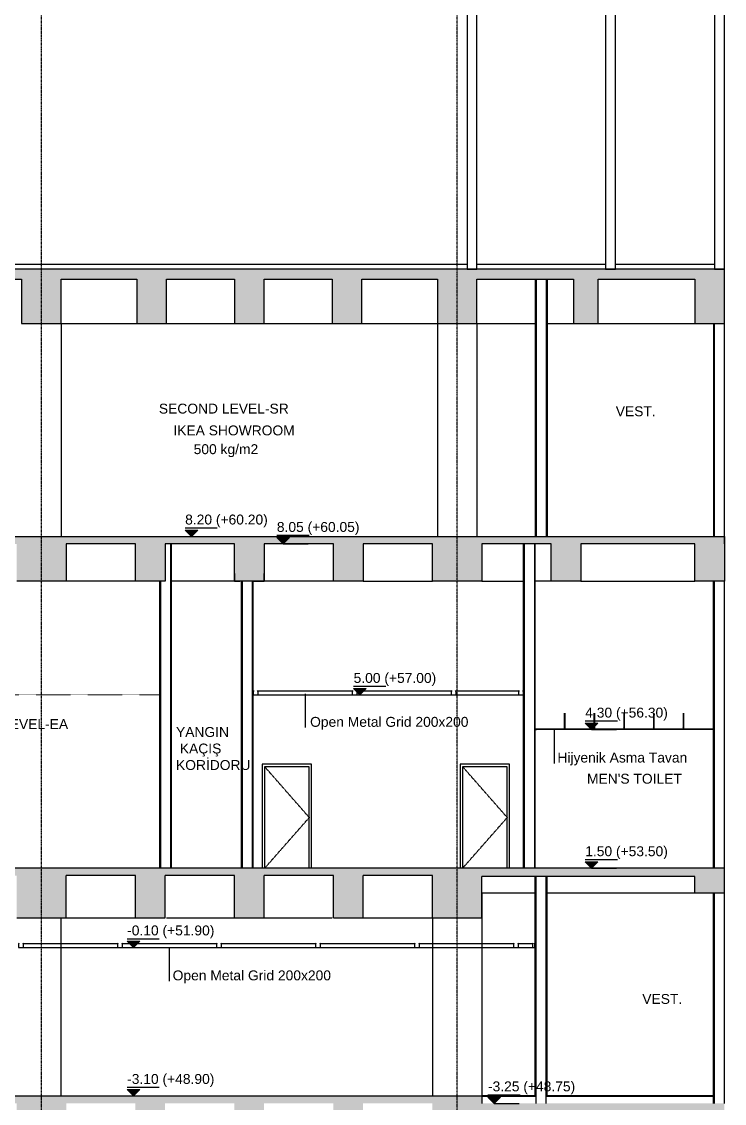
# Model space of a CAD drawing. Header units: centimetres. Extents: x -678439 to 71514, y -426864 to 8594.
# Drawn here: x 48510 to 49930, y 4885 to 7070 of the extents above; entities that cross this region are included whole.
import ezdxf

# ---------------------------------------------------------------- set-up
doc = ezdxf.new("R2010")
doc.units = ezdxf.units.CM
doc.header["$LTSCALE"] = 0.01
doc.header["$MEASUREMENT"] = 0
doc.header["$PDMODE"] = 3
for name, pattern in [('$0$CENTER', [50.8, 31.75, -6.35, 6.35, -6.35]), ('HIDDEN', [9.525, 6.35, -3.175]), ('K5LT_AXLED', [19.5, 15, -1.5, 1.5, -1.5])]:
    doc.linetypes.add(name, pattern=pattern)
doc.layers.get('0').update_dxf_attribs({"lineweight": 0})
doc.layers.get('DefPoints').update_dxf_attribs({"color": 200})
for name, color, linetype in [('$0$V-0_Axis', 8, '$0$CENTER'), ('AR-02', 152, 'Continuous'), ('METAL', 122, 'Continuous'), ('SIVA', 151, 'Continuous'), ('TASYUNU', 30, 'Continuous'), ('V-0_Dimension', 1, 'Continuous'), ('V-0_Elevation_015', 103, 'Continuous'), ('V-0_Hatch_Concrete', 252, 'Continuous'), ('V-0_Hidden', 9, 'HIDDEN'), ('V-0_Notation_Level_500', 2, 'Continuous'), ('V-0_Text_Tr', 7, 'Continuous'), ('V-2_Column', 160, 'Continuous'), ('V-2_Wall', 4, 'Continuous')]:
    doc.layers.add(name, color=color, linetype=linetype)
for name, color, linetype, lineweight in [('AG-Metal_Profile', 122, 'Continuous', 18), ('AI-115', 4, 'Continuous', 20), ('AR-HIDDEN', 9, 'HIDDEN', 18), ('kaplama', 30, 'Continuous', 40), ('TAV-AG-Acoustic', 1, 'Continuous', 0)]:
    doc.layers.add(name, color=color, linetype=linetype, lineweight=lineweight)
doc.styles.add('VIVA_100', font='arial.ttf', dxfattribs={"height": 20})
doc.dimstyles.new('VIVA_100', dxfattribs={"dimscale": 10, "dimtxt": 25, "dimasz": 1, "dimexe": 1, "dimexo": 1, "dimgap": 1, "dimtad": 1, "dimdec": 0, "dimzin": 3, "dimdsep": 46, "dimtxsty": 'VIVA_100', "dimblk": 'OBLIQUE', "dimcen": 0, "dimdle": 1, "dimclrd": 256, "dimclre": 256, "dimclrt": 256, "dimadec": 1, "dimazin": 0, "dimtfac": 0.75, "dimtdec": 0, "dimtix": 1, "dimtmove": 2, "dimatfit": 2, "dimldrblk": 'DOT', "dimfxlon": 1, "dimfrac": 1, "dimtolj": 1, "dimtzin": 0, "dimlwd": -1, "dimlwe": -1, "dimarcsym": 0})

# ---------------------------------------------------------------- blocks, each defined once
blk = doc.blocks.new('_OBLIQUE')
at = {"color": 0, "linetype": 'ByBlock'}
blk.add_line((-0.5, -0.5), (0.5, 0.5), dxfattribs=at)
blk = doc.blocks.new('*D156')
at = {"layer": 'DefPoints', "color": 0, "transparency": 16777216}
for p in [(47749.7, 6015), (47857.8, 6030), (49569.7, 6030)]:
    blk.add_point(p, dxfattribs=at)
at = {"layer": 'V-0_Dimension', "transparency": 16777216}
for p, q in [((47857.8, 6030), (47857.8, 6040)), ((47832.8, 6015), (47867.8, 6015)), ((47882.8, 6030), (47847.8, 6030)), ((47857.8, 6015), (47857.8, 6030)), ((47857.8, 6015), (47857.8, 6005))]:
    blk.add_line(p, q, dxfattribs=at)
at = {"layer": 'V-0_Dimension', "transparency": 16777216, "xscale": 10, "yscale": 10, "zscale": 10}
for p, rotation in [((47857.8, 6030), 270), ((47857.8, 6015), 90)]:
    blk.add_blockref('_OBLIQUE', p, dxfattribs=dict(at, rotation=rotation))
at = {"layer": 'V-0_Dimension', "transparency": 16777216, "insert": (47837.6, 6022.5), "char_height": 20, "attachment_point": 5, "rotation": 90, "style": 'VIVA_100'}
blk.add_mtext('\\A1;15 ', dxfattribs=at)
blk = doc.blocks.new('_DOT')
blk.add_line((-0.5, 0), (-1, 0))
at = {"const_width": 0.5}
blk.add_lwpolyline([(-0.25, 0, 1), (0.25, 0, 1)], format="xyb", close=True, dxfattribs=at)
blk = doc.blocks.new('*U83')
blk.add_hatch(color=256).paths.add_polyline_path([(12.8, 12.8), (-12.8, 12.8), (0, 0)])
for p, q in [((-12.8, 17.4), (52.2, 17.4)), ((0, 0), (50.4, 0))]:
    blk.add_line(p, q)
blk.add_lwpolyline([(0, 0), (-12.8, 12.8), (12.8, 12.8)], close=True)
at = {"style": 'VIVA_100'}
blk.add_attdef('%%P0.00', (-12.8, 24.3), '', height=20, dxfattribs=at)
blk = doc.blocks.new('kot-b-b')
at = {"layer": 'V-0_Notation_Level_500', "transparency": 33554687}
for p, values in [((19968.7, 6020), {'%%P0.00': '8.20 (+60.20)'}), ((20154, 6005), {'%%P0.00': '8.05 (+60.05)'}), ((20309.1, 5700), {'%%P0.00': '5.00 (+57.00)'}), ((20777.1, 5630), {'%%P0.00': '4.30 (+56.30)'}), ((20777.1, 5350), {'%%P0.00': '1.50 (+53.50)'}), ((19851.5, 5190), {'%%P0.00': '-0.10 (+51.90)'}), ((19851.5, 4890), {'%%P0.00': '-3.10 (+48.90)'}), ((20580.6, 4875), {'%%P0.00': '-3.25 (+48.75)'})]:
    blk.add_blockref('*U83', p, dxfattribs=at).add_auto_attribs(values)

msp = doc.modelspace()

# ---------------------------------------------------------------- hatches: boundary and pattern name
at = {"layer": 'V-0_Hatch_Concrete', "transparency": 33554534}
h = msp.add_hatch(color=256, dxfattribs=at)
h.dxf.hatch_style = 1
h.paths.add_polyline_path([(44389.7, 6550), (44542.2, 6550), (44542.2, 6460), (44602.2, 6460), (44602.2, 6550), (44739.7, 6550), (44739.7, 6460), (44799.7, 6460), (44799.7, 6550), (44937.2, 6550), (44937.2, 6460), (44997.2, 6460), (44997.2, 6550), (45149.7, 6550), (45149.7, 6460), (45229.7, 6460), (45229.7, 6550), (45382.2, 6550), (45382.2, 6460), (45442.2, 6460), (45442.2, 6550), (45579.7, 6550), (45579.7, 6460), (45639.7, 6460), (45639.7, 6550), (45777.2, 6550), (45777.2, 6460), (45837.2, 6460), (45837.2, 6550), (45989.7, 6550), (45989.7, 6460), (46069.7, 6460), (46069.7, 6550), (46222.2, 6550), (46222.2, 6460), (46282.2, 6460), (46282.2, 6550), (46419.7, 6550), (46419.7, 6460), (46479.7, 6460), (46479.7, 6550), (46617.2, 6550), (46617.2, 6460), (46677.2, 6460), (46677.2, 6550), (46829.7, 6550), (46829.7, 6460), (46909.7, 6460), (46909.7, 6550), (47062.2, 6550), (47062.2, 6460), (47122.2, 6460), (47122.2, 6550), (47259.7, 6550), (47259.7, 6460), (47319.7, 6460), (47319.7, 6550), (47457.2, 6550), (47457.2, 6460), (47517.2, 6460), (47517.2, 6550), (47669.7, 6550), (47669.7, 6460), (47749.7, 6460), (47749.7, 6550), (47902.2, 6550), (47902.2, 6460), (47962.2, 6460), (47962.2, 6550), (48099.7, 6550), (48099.7, 6460), (48159.7, 6460), (48159.7, 6550), (48297.2, 6550), (48297.2, 6460), (48357.2, 6460), (48357.2, 6550), (48509.7, 6550), (48509.7, 6460), (48589.7, 6460), (48589.7, 6550), (48742.2, 6550), (48742.2, 6460), (48802.2, 6460), (48802.2, 6550), (48939.7, 6550), (48939.7, 6460), (48999.7, 6460), (48999.7, 6550), (49137.2, 6550), (49137.2, 6460), (49197.2, 6460), (49197.2, 6550), (49349.7, 6550), (49349.7, 6460), (49429.7, 6460), (49429.7, 6550), (49624.7, 6550), (49624.7, 6460), (49674.7, 6460), (49674.7, 6550), (49869.7, 6550), (49869.7, 6460), (49929.7, 6460), (49929.7, 6570), (45149.7, 6570), (44389.7, 6570), (44309.7, 6570), (44309.7, 6555), (42709.7, 6555), (42709.7, 6570), (41219.3, 6570), (41219.3, 6550), (41369.7, 6550), (41369.7, 6460), (41449.7, 6460), (41449.7, 6550), (41594.7, 6550), (41594.7, 6460), (41644.7, 6460), (41644.7, 6550), (41789.7, 6550), (41789.7, 6460), (41869.7, 6460), (41869.7, 6550), (42022.2, 6550), (42022.2, 6460), (42082.2, 6460), (42082.2, 6550), (42219.7, 6550), (42219.7, 6460), (42279.7, 6460), (42279.7, 6550), (42417.2, 6550), (42417.2, 6460), (42477.2, 6460), (42477.2, 6550), (42629.7, 6550), (42629.7, 6460), (42709.7, 6460), (42709.7, 6535), (42862.2, 6535), (42862.2, 6460), (42922.2, 6460), (42922.2, 6535), (43059.7, 6535), (43059.7, 6460), (43119.7, 6460), (43119.7, 6535), (43257.2, 6535), (43257.2, 6460), (43317.2, 6460), (43317.2, 6535), (43469.7, 6535), (43469.7, 6460), (43549.7, 6460), (43549.7, 6535), (43702.2, 6535), (43702.2, 6460), (43762.2, 6460), (43762.2, 6535), (43899.7, 6535), (43899.7, 6460), (43959.7, 6460), (43959.7, 6535), (44097.2, 6535), (44097.2, 6460), (44167.2, 6460), (44167.2, 6535), (44309.7, 6535), (44309.7, 6460), (44389.7, 6460)])
h = msp.add_hatch(color=256, dxfattribs=at)
h.dxf.hatch_style = 1
h.paths.add_polyline_path([(48599.7, 6015), (48599.7, 5940), (48499.7, 5940), (48499.7, 6015), (48359.7, 6015), (48359.7, 5940), (48299.7, 5940), (48299.7, 6015), (48159.7, 6015), (48159.7, 5940), (48099.7, 5940), (48099.7, 6015), (47959.7, 6015), (47959.7, 5940), (47899.7, 5940), (47899.7, 6015), (47759.7, 6015), (47759.7, 5940), (47659.7, 5940), (47659.7, 6015), (47519.7, 6015), (47519.7, 5940), (47459.7, 5940), (47459.7, 6015), (47319.7, 6015), (47319.7, 5940), (47259.7, 5940), (47259.7, 6015), (47119.7, 6015), (47119.7, 5940), (47059.7, 5940), (47059.7, 6015), (46919.7, 6015), (46919.7, 5940), (46829.7, 5940), (46829.7, 6030), (49929.7, 6030), (49929.7, 5940), (49869.7, 5940), (49869.7, 6015), (49639.7, 6015), (49639.7, 5940), (49579.7, 5940), (49579.7, 6015), (49439.7, 6015), (49439.7, 5940), (49339.7, 5940), (49339.7, 6015), (49199.7, 6015), (49199.7, 5940), (49139.7, 5940), (49139.7, 6015), (48999.7, 6015), (48999.7, 5940), (48939.7, 5940), (48939.7, 6015), (48799.7, 6015), (48799.7, 5940), (48739.7, 5940), (48739.7, 6015)])
h = msp.add_hatch(color=256, dxfattribs=at)
h.dxf.hatch_style = 1
h.paths.add_polyline_path([(48159.7, 5345), (48299.7, 5345), (48299.7, 5260), (48359.7, 5260), (48359.7, 5345), (48499.7, 5345), (48499.7, 5260), (48599.7, 5260), (48599.7, 5345), (48739.7, 5345), (48739.7, 5260), (48799.7, 5260), (48799.7, 5345), (48939.7, 5345), (48939.7, 5260), (48999.7, 5260), (48999.7, 5345), (49139.7, 5345), (49139.7, 5260), (49199.7, 5260), (49199.7, 5345), (49339.7, 5345), (49339.7, 5260), (49439.7, 5260), (49439.7, 5343), (49869.7, 5343), (49869.7, 5310), (49929.7, 5310), (49929.7, 5360), (47669.7, 5360), (47669.7, 5260), (47759.7, 5260), (47759.7, 5345), (47899.7, 5345), (47899.7, 5260), (47959.7, 5260), (47959.7, 5345), (48099.7, 5345), (48099.7, 5260), (48159.7, 5260)])
h = msp.add_hatch(color=256, dxfattribs=at)
h.dxf.hatch_style = 1
h.paths.add_polyline_path([(41789.7, 4850), (41879.7, 4850), (41879.7, 4885), (42019.7, 4885), (42019.7, 4830), (42079.7, 4830), (42079.7, 4885), (42219.7, 4885), (42219.7, 4800), (42279.7, 4800), (42279.7, 4885), (42419.7, 4885), (42419.7, 4800), (42479.7, 4800), (42479.7, 4885), (42619.7, 4885), (42619.7, 4800), (42719.7, 4800), (42719.7, 4885), (42859.7, 4885), (42859.7, 4800), (42919.7, 4800), (42919.7, 4885), (43059.7, 4885), (43059.7, 4800), (43119.7, 4800), (43119.7, 4885), (43259.7, 4885), (43259.7, 4800), (43319.7, 4800), (43319.7, 4885), (43459.7, 4885), (43459.7, 4800), (43559.7, 4800), (43559.7, 4885), (43699.7, 4885), (43699.7, 4800), (43759.7, 4800), (43759.7, 4885), (43899.7, 4885), (43899.7, 4800), (43959.7, 4800), (43959.7, 4885), (44099.7, 4885), (44099.7, 4800), (44159.7, 4800), (44159.7, 4885), (44299.7, 4885), (44299.7, 4800), (44399.7, 4800), (44399.7, 4885), (44539.7, 4885), (44539.7, 4800), (44599.7, 4800), (44599.7, 4885), (44739.7, 4885), (44739.7, 4800), (44799.7, 4800), (44799.7, 4885), (44939.7, 4885), (44939.7, 4800), (44999.7, 4800), (44999.7, 4885), (45139.7, 4885), (45139.7, 4800), (45239.7, 4800), (45239.7, 4885), (45379.7, 4885), (45379.7, 4800), (45439.7, 4800), (45439.7, 4885), (45579.7, 4885), (45579.7, 4800), (45639.7, 4800), (45639.7, 4885), (45779.7, 4885), (45779.7, 4800), (45839.7, 4800), (45839.7, 4885), (45979.7, 4885), (45979.7, 4800), (46079.7, 4800), (46079.7, 4885), (46219.7, 4885), (46219.7, 4800), (46279.7, 4800), (46279.7, 4885), (46419.7, 4885), (46419.7, 4800), (46479.7, 4800), (46479.7, 4885), (46619.7, 4885), (46619.7, 4800), (46679.7, 4800), (46679.7, 4885), (46819.7, 4885), (46819.7, 4800), (46919.7, 4800), (46919.7, 4885), (47059.7, 4885), (47059.7, 4800), (47119.7, 4800), (47119.7, 4885), (47259.7, 4885), (47259.7, 4800), (47319.7, 4800), (47319.7, 4885), (47459.7, 4885), (47459.7, 4800), (47519.7, 4800), (47519.7, 4885), (47659.7, 4885), (47659.7, 4800), (47759.7, 4800), (47759.7, 4885), (47899.7, 4885), (47899.7, 4800), (47959.7, 4800), (47959.7, 4885), (48099.7, 4885), (48099.7, 4800), (48159.7, 4800), (48159.7, 4885), (48299.7, 4885), (48299.7, 4800), (48359.7, 4800), (48359.7, 4885), (48499.7, 4885), (48499.7, 4800), (48599.7, 4800), (48599.7, 4885), (48739.7, 4885), (48739.7, 4800), (48799.7, 4800), (48799.7, 4885), (48939.7, 4885), (48939.7, 4800), (48999.7, 4800), (48999.7, 4885), (49139.7, 4885), (49139.7, 4800), (49199.7, 4800), (49199.7, 4885), (49339.7, 4885), (49339.7, 4835), (49439.7, 4835), (49439.7, 4870), (49869.7, 4870), (49869.7, 4835), (49929.7, 4835), (49929.7, 4885), (49439.7, 4885), (49439.7, 4900), (41369.7, 4900), (41369.7, 4850), (41469.7, 4850), (41469.7, 4885), (41578.7, 4885), (41578.7, 4850), (41628.7, 4850), (41628.7, 4885), (41789.7, 4885)], flags=17)
h.paths.add_polyline_path([(41789.7, 4850), (41879.7, 4850)], flags=0)
h.paths.add_polyline_path([(41879.7, 4850), (41789.7, 4850), (41789.7, 4885), (41628.7, 4885), (41628.7, 4850), (41578.7, 4850), (41578.7, 4885), (41469.7, 4885), (41469.7, 4850), (41369.7, 4850), (41369.7, 4900), (49439.7, 4900), (49439.7, 4885), (49929.7, 4885), (49929.7, 4835), (49869.7, 4835), (49869.7, 4870), (49439.7, 4870), (49439.7, 4835), (49339.7, 4835), (49339.7, 4885), (49199.7, 4885), (49199.7, 4800), (49139.7, 4800), (49139.7, 4885), (48999.7, 4885), (48999.7, 4800), (48939.7, 4800), (48939.7, 4885), (48799.7, 4885), (48799.7, 4800), (48739.7, 4800), (48739.7, 4885), (48599.7, 4885), (48599.7, 4800), (48499.7, 4800), (48499.7, 4885), (48359.7, 4885), (48359.7, 4800), (48299.7, 4800), (48299.7, 4885), (48159.7, 4885), (48159.7, 4800), (48099.7, 4800), (48099.7, 4885), (47959.7, 4885), (47959.7, 4800), (47899.7, 4800), (47899.7, 4885), (47759.7, 4885), (47759.7, 4800), (47659.7, 4800), (47659.7, 4885), (47519.7, 4885), (47519.7, 4800), (47459.7, 4800), (47459.7, 4885), (47319.7, 4885), (47319.7, 4800), (47259.7, 4800), (47259.7, 4885), (47119.7, 4885), (47119.7, 4800), (47059.7, 4800), (47059.7, 4885), (46919.7, 4885), (46919.7, 4800), (46819.7, 4800), (46819.7, 4885), (46679.7, 4885), (46679.7, 4800), (46619.7, 4800), (46619.7, 4885), (46479.7, 4885), (46479.7, 4800), (46419.7, 4800), (46419.7, 4885), (46279.7, 4885), (46279.7, 4800), (46219.7, 4800), (46219.7, 4885), (46079.7, 4885), (46079.7, 4800), (45979.7, 4800), (45979.7, 4885), (45839.7, 4885), (45839.7, 4800), (45779.7, 4800), (45779.7, 4885), (45639.7, 4885), (45639.7, 4800), (45579.7, 4800), (45579.7, 4885), (45439.7, 4885), (45439.7, 4800), (45379.7, 4800), (45379.7, 4885), (45239.7, 4885), (45239.7, 4800), (45139.7, 4800), (45139.7, 4885), (44999.7, 4885), (44999.7, 4800), (44939.7, 4800), (44939.7, 4885), (44799.7, 4885), (44799.7, 4800), (44739.7, 4800), (44739.7, 4885), (44599.7, 4885), (44599.7, 4800), (44539.7, 4800), (44539.7, 4885), (44399.7, 4885), (44399.7, 4800), (44299.7, 4800), (44299.7, 4885), (44159.7, 4885), (44159.7, 4800), (44099.7, 4800), (44099.7, 4885), (43959.7, 4885), (43959.7, 4800), (43899.7, 4800), (43899.7, 4885), (43759.7, 4885), (43759.7, 4800), (43699.7, 4800), (43699.7, 4885), (43559.7, 4885), (43559.7, 4800), (43459.7, 4800), (43459.7, 4885), (43319.7, 4885), (43319.7, 4800), (43259.7, 4800), (43259.7, 4885), (43119.7, 4885), (43119.7, 4800), (43059.7, 4800), (43059.7, 4885), (42919.7, 4885), (42919.7, 4800), (42859.7, 4800), (42859.7, 4885), (42719.7, 4885), (42719.7, 4800), (42619.7, 4800), (42619.7, 4885), (42479.7, 4885), (42479.7, 4800), (42419.7, 4800), (42419.7, 4885), (42279.7, 4885), (42279.7, 4800), (42219.7, 4800), (42219.7, 4885), (42079.7, 4885), (42079.7, 4830), (42019.7, 4830), (42019.7, 4885), (41879.7, 4885)], flags=17)
h = msp.add_hatch(color=256, dxfattribs=at)
h.dxf.hatch_style = 1
h.paths.add_polyline_path([(46679.7, 4885), (46819.7, 4885), (46819.7, 4800), (46919.7, 4800), (46919.7, 4885), (47059.7, 4885), (47059.7, 4800), (47119.7, 4800), (47119.7, 4885), (47259.7, 4885), (47259.7, 4800), (47319.7, 4800), (47319.7, 4885), (47459.7, 4885), (47459.7, 4800), (47519.7, 4800), (47519.7, 4885), (47659.7, 4885), (47659.7, 4800), (47759.7, 4800), (47759.7, 4885), (47899.7, 4885), (47899.7, 4800), (47959.7, 4800), (47959.7, 4885), (48099.7, 4885), (48099.7, 4800), (48159.7, 4800), (48159.7, 4885), (48299.7, 4885), (48299.7, 4800), (48359.7, 4800), (48359.7, 4885), (48499.7, 4885), (48499.7, 4800), (48599.7, 4800), (48599.7, 4885), (48739.7, 4885), (48739.7, 4800), (48799.7, 4800), (48799.7, 4885), (48939.7, 4885), (48939.7, 4800), (48999.7, 4800), (48999.7, 4885), (49139.7, 4885), (49139.7, 4800), (49199.7, 4800), (49199.7, 4885), (49339.7, 4885), (49339.7, 4835), (49439.7, 4835), (49439.7, 4870), (49869.7, 4870), (49869.7, 4835), (49929.7, 4835), (49929.7, 4885), (49439.7, 4885), (49439.7, 4900), (41369.7, 4900), (41369.7, 4850), (41469.7, 4850), (41469.7, 4885), (41578.7, 4885), (41578.7, 4850), (41628.7, 4850), (41628.7, 4885), (41789.7, 4885), (41789.7, 4850), (41879.7, 4850), (41879.7, 4885), (42019.7, 4885), (42019.7, 4830), (42079.7, 4830), (42079.7, 4885), (42219.7, 4885), (42219.7, 4800), (42279.7, 4800), (42279.7, 4885), (42419.7, 4885), (42419.7, 4800), (42479.7, 4800), (42479.7, 4885), (42619.7, 4885), (42619.7, 4800), (42719.7, 4800), (42719.7, 4885), (42859.7, 4885), (42859.7, 4800), (42919.7, 4800), (42919.7, 4885), (43059.7, 4885), (43059.7, 4800), (43119.7, 4800), (43119.7, 4885), (43259.7, 4885), (43259.7, 4800), (43319.7, 4800), (43319.7, 4885), (43459.7, 4885), (43459.7, 4800), (43559.7, 4800), (43559.7, 4885), (43699.7, 4885), (43699.7, 4800), (43759.7, 4800), (43759.7, 4885), (43899.7, 4885), (43899.7, 4800), (43959.7, 4800), (43959.7, 4885), (44099.7, 4885), (44099.7, 4800), (44159.7, 4800), (44159.7, 4885), (44299.7, 4885), (44299.7, 4800), (44399.7, 4800), (44399.7, 4885), (44539.7, 4885), (44539.7, 4800), (44599.7, 4800), (44599.7, 4885), (44739.7, 4885), (44739.7, 4800), (44799.7, 4800), (44799.7, 4885), (44939.7, 4885), (44939.7, 4800), (44999.7, 4800), (44999.7, 4885), (45139.7, 4885), (45139.7, 4800), (45239.7, 4800), (45239.7, 4885), (45379.7, 4885), (45379.7, 4800), (45439.7, 4800), (45439.7, 4885), (45579.7, 4885), (45579.7, 4800), (45639.7, 4800), (45639.7, 4885), (45779.7, 4885), (45779.7, 4800), (45839.7, 4800), (45839.7, 4885), (45979.7, 4885), (45979.7, 4800), (46079.7, 4800), (46079.7, 4885), (46219.7, 4885), (46219.7, 4800), (46279.7, 4800), (46279.7, 4885), (46419.7, 4885), (46419.7, 4800), (46479.7, 4800), (46479.7, 4885), (46619.7, 4885), (46619.7, 4800), (46679.7, 4800)])

# ---------------------------------------------------------------- linework, layer by layer
at = {"layer": '$0$V-0_Axis'}
for p, q in [((48549.7, 1440), (48549.7, 8296.2)), ((49389.7, 1440), (49389.7, 8296.2))]:
    msp.add_line(p, q, dxfattribs=at)
at = {"layer": 'AG-Metal_Profile'}
for points in [[(49606.8, 5639.9), (49606.8, 5640), (49607.5, 5640), (49607.5, 5641.4), (49607.6, 5641.4), (49607.6, 5640), (49608.3, 5640), (49608.3, 5639.9)], [(49666.8, 5639.9), (49666.8, 5640), (49667.5, 5640), (49667.5, 5641.4), (49667.6, 5641.4), (49667.6, 5640), (49668.3, 5640), (49668.3, 5639.9)], [(49726.8, 5639.9), (49726.8, 5640), (49727.5, 5640), (49727.5, 5641.4), (49727.6, 5641.4), (49727.6, 5640), (49728.3, 5640), (49728.3, 5639.9)], [(49786.8, 5639.9), (49786.8, 5640), (49787.5, 5640), (49787.5, 5641.4), (49787.6, 5641.4), (49787.6, 5640), (49788.3, 5640), (49788.3, 5639.9)], [(49846.8, 5639.9), (49846.8, 5640), (49847.5, 5640), (49847.5, 5641.4), (49847.6, 5641.4), (49847.6, 5640), (49848.3, 5640), (49848.3, 5639.9)]]:
    msp.add_lwpolyline(points, close=True, dxfattribs=at)
at = {"layer": 'AI-115', "ltscale": 0.3}
for p, q in [((48810.7, 5360), (48810.7, 6015)), ((49525.7, 5360), (49525.7, 6015)), ((49545.7, 5360), (49545.7, 6015)), ((48790.7, 5360), (48790.7, 5940)), ((48955.7, 5360), (48955.7, 5940)), ((48975.7, 5360), (48975.7, 5940))]:
    msp.add_line(p, q, dxfattribs=at)
at = {"layer": 'AR-02'}
for p, q in [((48987.7, 5718), (49177.7, 5718)), ((48987.7, 5710), (49177.7, 5710)), ((49187.7, 5718), (49377.7, 5718)), ((49187.7, 5710), (49377.7, 5710)), ((49387.7, 5718), (49513.7, 5718)), ((49387.7, 5710), (49513.7, 5710)), ((48513.7, 5208), (48703.7, 5208)), ((48713.7, 5208), (48903.7, 5208)), ((48913.7, 5208), (49103.7, 5208)), ((49113.7, 5208), (49303.7, 5208)), ((49313.7, 5208), (49503.7, 5208)), ((49513.7, 5208), (49541.7, 5208)), ((48513.7, 5200), (48703.7, 5200)), ((48713.7, 5200), (48903.7, 5200)), ((48913.7, 5200), (49103.7, 5200)), ((49113.7, 5200), (49303.7, 5200)), ((49313.7, 5200), (49503.7, 5200)), ((49513.7, 5200), (49546.7, 5200))]:
    msp.add_line(p, q, dxfattribs=at)
at = {"layer": 'AR-HIDDEN', "color": 1, "linetype": 'K5LT_AXLED', "transparency": 33554687}
msp.add_line((48053.7, 5710), (48788.7, 5710), dxfattribs=at)
at = {"layer": 'kaplama'}
for p, q in [((49439.7, 4900), (49548.7, 4900)), ((49568.7, 4900), (49909.7, 4900))]:
    msp.add_line(p, q, dxfattribs=at)
at = {"layer": 'METAL', "color": 9}
for p, q in [((49606.9, 5642.3), (49606.9, 5673.3)), ((49607, 5673.3), (49607, 5642.3)), ((49666.9, 5642.3), (49666.9, 5673.3)), ((49667, 5673.3), (49667, 5642.3)), ((49726.9, 5642.3), (49726.9, 5673.3)), ((49727, 5673.3), (49727, 5642.3)), ((49786.9, 5642.3), (49786.9, 5673.3)), ((49787, 5673.3), (49787, 5642.3)), ((49846.9, 5642.3), (49846.9, 5673.3)), ((49847, 5673.3), (49847, 5642.3)), ((49607.3, 5640.4), (49607.3, 5647.7)), ((49607.4, 5640.4), (49607.4, 5647.7)), ((49667.3, 5640.4), (49667.3, 5647.7)), ((49667.4, 5640.4), (49667.4, 5647.7)), ((49727.3, 5640.4), (49727.3, 5647.7)), ((49727.4, 5640.4), (49727.4, 5647.7)), ((49787.3, 5640.4), (49787.3, 5647.7)), ((49787.4, 5640.4), (49787.4, 5647.7)), ((49847.3, 5640.4), (49847.3, 5647.7)), ((49847.4, 5640.4), (49847.4, 5647.7))]:
    msp.add_line(p, q, dxfattribs=at)
at = {"layer": 'METAL'}
for points in [[(48979.7, 5717), (48977.7, 5718), (48977.7, 5710), (48987.7, 5710), (48987.7, 5718), (48985.7, 5717)], [(49179.7, 5717), (49177.7, 5718), (49177.7, 5710), (49187.7, 5710), (49187.7, 5718), (49185.7, 5717)], [(49379.7, 5717), (49377.7, 5718), (49377.7, 5710), (49387.7, 5710), (49387.7, 5718), (49385.7, 5717)], [(49515.7, 5717), (49513.7, 5718), (49513.7, 5710), (49523.7, 5710), (49523.7, 5718), (49521.7, 5717)], [(48505.7, 5207), (48503.7, 5208), (48503.7, 5200), (48513.7, 5200), (48513.7, 5208), (48511.7, 5207)], [(48705.7, 5207), (48703.7, 5208), (48703.7, 5200), (48713.7, 5200), (48713.7, 5208), (48711.7, 5207)], [(48905.7, 5207), (48903.7, 5208), (48903.7, 5200), (48913.7, 5200), (48913.7, 5208), (48911.7, 5207)], [(49105.7, 5207), (49103.7, 5208), (49103.7, 5200), (49113.7, 5200), (49113.7, 5208), (49111.7, 5207)], [(49305.7, 5207), (49303.7, 5208), (49303.7, 5200), (49313.7, 5200), (49313.7, 5208), (49311.7, 5207)], [(49505.7, 5207), (49503.7, 5208), (49503.7, 5200), (49513.7, 5200), (49513.7, 5208), (49511.7, 5207)], [(49543.7, 5207), (49541.7, 5208), (49541.7, 5200), (49546.7, 5200), (49546.7, 5208), (49544.7, 5207)]]:
    msp.add_lwpolyline(points, dxfattribs=at)
for points in [[(49550.1, 5639.9), (49547.6, 5639.9), (49547.6, 5642.4), (49547.7, 5642.4), (49547.7, 5640), (49550.1, 5640)], [(49606.6, 5645.2), (49606.6, 5645.2), (49607.3, 5645.9), (49607.3, 5646.9), (49606.6, 5647.6), (49606.6, 5647.6), (49607.3, 5646.9), (49607.3, 5645.9)], [(49666.6, 5645.2), (49666.6, 5645.2), (49667.3, 5645.9), (49667.3, 5646.9), (49666.6, 5647.6), (49666.6, 5647.6), (49667.3, 5646.9), (49667.3, 5645.9)], [(49726.6, 5645.2), (49726.6, 5645.2), (49727.3, 5645.9), (49727.3, 5646.9), (49726.6, 5647.6), (49726.6, 5647.6), (49727.3, 5646.9), (49727.3, 5645.9)], [(49786.6, 5645.2), (49786.6, 5645.2), (49787.3, 5645.9), (49787.3, 5646.9), (49786.6, 5647.6), (49786.6, 5647.6), (49787.3, 5646.9), (49787.3, 5645.9)], [(49846.6, 5645.2), (49846.6, 5645.2), (49847.3, 5645.9), (49847.3, 5646.9), (49846.6, 5647.6), (49846.6, 5647.6), (49847.3, 5646.9), (49847.3, 5645.9)]]:
    msp.add_lwpolyline(points, close=True, dxfattribs=at)
at = {"layer": 'SIVA'}
for p, q in [((49547.7, 6550), (49547.7, 6030)), ((49571.7, 6550), (49571.7, 6030)), ((49907.7, 6460), (49907.7, 6030)), ((48812.7, 5360), (48812.7, 6015)), ((49523.7, 5360), (49523.7, 6015)), ((49547.7, 5360), (49547.7, 6015)), ((48788.7, 5360), (48788.7, 5940)), ((48953.7, 5360), (48953.7, 5940)), ((48977.7, 5360), (48977.7, 5940)), ((49907.7, 5360), (49907.7, 5940)), ((49546.7, 5343), (49546.7, 4900)), ((49570.7, 5343), (49570.7, 4900)), ((49907.7, 4885), (49907.7, 5310))]:
    msp.add_line(p, q, dxfattribs=at)
at = {"layer": 'TASYUNU'}
for points in [[(47559.7, 6580), (49409.7, 6580)], [(49429.7, 6580), (49689.7, 6580)], [(49709.7, 6580), (49909.7, 6580)]]:
    msp.add_lwpolyline(points, dxfattribs=at)
at = {"layer": 'TAV-AG-Acoustic', "flags": 128}
msp.add_lwpolyline([(49547.7, 5641.3), (49607.5, 5641.3), (49607.5, 5640), (49547.7, 5640)], dxfattribs=at)
for points in [[(49607.6, 5641.3), (49667.5, 5641.3), (49667.5, 5640), (49607.6, 5640)], [(49667.6, 5641.3), (49727.5, 5641.3), (49727.5, 5640), (49667.6, 5640)], [(49727.6, 5641.3), (49787.5, 5641.3), (49787.5, 5640), (49727.6, 5640)], [(49787.6, 5641.3), (49847.5, 5641.3), (49847.5, 5640), (49787.6, 5640)], [(49847.6, 5641.3), (49905.5, 5641.3), (49905.5, 5640), (49847.6, 5640)]]:
    msp.add_lwpolyline(points, close=True, dxfattribs=at)
at = {"layer": 'V-0_Elevation_015', "ltscale": 0.3}
for p, q in [((48589.7, 6460), (48589.7, 6030)), ((48589.7, 6460), (49349.7, 6460)), ((49349.7, 6460), (49349.7, 6030)), ((49429.7, 6460), (49429.7, 6030)), ((49429.7, 6460), (49547.7, 6460)), ((49571.7, 6460), (49624.7, 6460)), ((49674.7, 6460), (49869.7, 6460)), ((49439.7, 5940), (49523.7, 5940)), ((49439.7, 5310), (49546.7, 5310)), ((49439.7, 5310), (49439.7, 4900)), ((49570.7, 5310), (49909.7, 5310)), ((48589.7, 4900), (48589.7, 5260)), ((48589.7, 5260), (48742.2, 5260)), ((48802.2, 5260), (48939.7, 5260)), ((48999.7, 5260), (49137.2, 5260)), ((49197.2, 5260), (49339.7, 5260)), ((49339.7, 5260), (49339.7, 4900))]:
    msp.add_line(p, q, dxfattribs=at)
at = {"layer": 'V-0_Elevation_015'}
for p, q in [((48739.7, 5940), (48599.7, 5940)), ((48939.7, 5940), (48812.7, 5940)), ((49139.7, 5940), (48999.7, 5940)), ((49199.7, 5940), (49339.7, 5940)), ((49579.7, 5940), (49547.7, 5940)), ((49639.7, 5940), (49869.7, 5940))]:
    msp.add_line(p, q, dxfattribs=at)
at = {"layer": 'V-0_Elevation_015', "ltscale": 0.3}
for points in [[(48939.7, 5955), (48939.7, 5940), (48950.7, 5940)], [(48975.7, 5940), (48999.7, 5940), (48999.7, 5955)]]:
    msp.add_lwpolyline(points, dxfattribs=at)
at = {"layer": 'V-0_Elevation_015'}
for points in [[(49095.7, 5360), (49095.7, 5570), (48995.7, 5570), (48995.7, 5360)], [(49090.7, 5360), (49090.7, 5565), (49000.7, 5565), (49000.7, 5360)], [(49495.7, 5360), (49495.7, 5570), (49395.7, 5570), (49395.7, 5360)], [(49490.7, 5360), (49490.7, 5565), (49400.7, 5565), (49400.7, 5360)]]:
    msp.add_lwpolyline(points, dxfattribs=at)
at = {"layer": 'V-0_Hidden'}
for points in [[(49000.7, 5565), (49090.8, 5462.4), (49000.7, 5360)], [(49400.7, 5565), (49490.8, 5462.4), (49400.7, 5360)]]:
    msp.add_lwpolyline(points, dxfattribs=at)
at = {"layer": 'V-0_Text_Tr'}
for p, q in [((49082.7, 5712.1), (49082.7, 5643.9)), ((49586.1, 5571.8), (49586.1, 5640)), ((48808.7, 5131.8), (48808.7, 5200))]:
    msp.add_line(p, q, dxfattribs=at)
at = {"layer": 'V-2_Column', "ltscale": 200, "transparency": 33554687}
for p, q in [((49929.7, 6570), (45149.7, 6570)), ((49929.7, 6460), (49929.7, 6570)), ((48357.2, 6550), (48509.7, 6550)), ((48509.7, 6550), (48509.7, 6460)), ((48589.7, 6460), (48589.7, 6550)), ((48589.7, 6550), (48742.2, 6550)), ((48742.2, 6550), (48742.2, 6460)), ((48802.2, 6460), (48802.2, 6550)), ((48802.2, 6550), (48939.7, 6550)), ((48939.7, 6550), (48939.7, 6460)), ((48999.7, 6460), (48999.7, 6550)), ((48999.7, 6550), (49137.2, 6550)), ((49137.2, 6550), (49137.2, 6460)), ((49197.2, 6460), (49197.2, 6550)), ((49197.2, 6550), (49349.7, 6550)), ((49349.7, 6550), (49349.7, 6460)), ((49429.7, 6460), (49429.7, 6550)), ((49429.7, 6550), (49624.7, 6550)), ((49624.7, 6550), (49624.7, 6460)), ((49674.7, 6460), (49674.7, 6550)), ((49674.7, 6550), (49869.7, 6550)), ((49869.7, 6550), (49869.7, 6460)), ((48509.7, 6460), (48589.7, 6460)), ((48742.2, 6460), (48802.2, 6460)), ((48939.7, 6460), (48999.7, 6460)), ((49137.2, 6460), (49197.2, 6460)), ((49349.7, 6460), (49429.7, 6460)), ((49624.7, 6460), (49674.7, 6460)), ((49869.7, 6460), (49929.7, 6460)), ((49929.7, 5360), (47669.7, 5360)), ((49929.7, 5310), (49929.7, 5360)), ((48599.7, 5260), (48599.7, 5345)), ((48739.7, 5345), (48599.7, 5345)), ((48739.7, 5260), (48739.7, 5345)), ((48799.7, 5260), (48799.7, 5345)), ((48939.7, 5345), (48799.7, 5345)), ((48939.7, 5260), (48939.7, 5345)), ((48999.7, 5260), (48999.7, 5345)), ((49139.7, 5345), (48999.7, 5345)), ((49139.7, 5260), (49139.7, 5345)), ((49199.7, 5260), (49199.7, 5345)), ((49339.7, 5345), (49199.7, 5345)), ((49339.7, 5260), (49339.7, 5345)), ((49439.7, 5260), (49439.7, 5343)), ((49869.7, 5343), (49439.7, 5343)), ((49869.7, 5310), (49869.7, 5343)), ((49869.7, 5310), (49929.7, 5310)), ((48499.7, 5260), (48599.7, 5260)), ((48739.7, 5260), (48799.7, 5260)), ((48939.7, 5260), (48999.7, 5260)), ((49139.7, 5260), (49199.7, 5260)), ((49339.7, 5260), (49439.7, 5260))]:
    msp.add_line(p, q, dxfattribs=at)
for points in [[(46829.7, 6030), (49929.7, 6030), (49929.7, 5940), (49869.7, 5940), (49869.7, 6015), (49639.7, 6015), (49639.7, 5940), (49579.7, 5940), (49579.7, 6015), (49439.7, 6015), (49439.7, 5940), (49339.7, 5940), (49339.7, 6015), (49199.7, 6015), (49199.7, 5940), (49139.7, 5940), (49139.7, 6015), (48999.7, 6015), (48999.7, 5940), (48939.7, 5940), (48939.7, 6015), (48799.7, 6015), (48799.7, 5940), (48739.7, 5940), (48739.7, 6015), (48599.7, 6015), (48599.7, 5940), (48499.7, 5940)], [(41369.7, 4900), (49439.7, 4900), (49439.7, 4885)]]:
    msp.add_lwpolyline(points, dxfattribs=at)
at = {"layer": 'V-2_Wall'}
for p, q in [((49549.7, 6550), (49549.7, 6030)), ((49569.7, 6550), (49569.7, 6030)), ((49909.7, 6030), (49909.7, 6460)), ((49929.7, 6015), (49929.7, 6460)), ((49909.7, 5360), (49909.7, 5940)), ((49909.7, 5360), (49909.7, 5940)), ((49929.7, 5360), (49929.7, 5940)), ((49929.7, 5360), (49929.7, 5940)), ((49548.7, 5343), (49548.7, 4885)), ((49568.7, 5343), (49568.7, 4885)), ((49909.7, 4885), (49909.7, 5310)), ((49929.7, 4885), (49929.7, 5310))]:
    msp.add_line(p, q, dxfattribs=at)
for points in [[(49429.7, 7490), (49409.7, 7490), (49409.7, 6570), (49429.7, 6570)], [(49709.7, 7490), (49689.7, 7490), (49689.7, 6570), (49709.7, 6570)], [(49929.7, 7490), (49909.7, 7490), (49909.7, 6570), (49929.7, 6570)]]:
    msp.add_lwpolyline(points, close=True, dxfattribs=at)

# ---------------------------------------------------------------- block references
at = {"layer": 'V-0_Notation_Level_500'}
msp.add_blockref('kot-b-b', (28884.2, 10), dxfattribs=at)

# ---------------------------------------------------------------- texts
at = {"layer": 'V-0_Text_Tr', "style": 'VIVA_100'}
for s, p in [('IKEA SHOWROOM', (48816.3, 6234.3)), ('500 kg/m2', (48857.3, 6196.4)), ('Open Metal Grid 200x200', (49092.6, 5645.6)), ('Hijyenik Asma Tavan', (49592.3, 5573.5)), ('Open Metal Grid 200x200', (48814.9, 5133.5))]:
    msp.add_text(s, height=20, dxfattribs=at).set_placement(p)
at = {"layer": 'V-0_Text_Tr', "char_height": 20, "attachment_point": 1, "rotation": 0.009, "style": 'VIVA_100'}
for s, width, heights, insert in [('\\pi76.735,l80,t216.73;SECOND LEVEL-SR', 554.26, [240.4], (48630.3, 6298.3)), ('\\pi168.04,l80,t308.04;VEST.', 554.26, [85], (49462.2, 6292.9)), ('\\pi26.196,l80,t166.2;GROUND-PLAZA LEVEL-EA', 554.26, [240.4], (48134.2, 5661)), ('YANGIN\\P KAÇIŞ KORİDORU', 134.117, [106.7], (48821.6, 5645.1)), ("MEN'S TOILET", 205.622, [196.6], (49652.1, 5550.7)), ('\\pi168.04,l80,t308.04;VEST.', 554.26, [85], (49515.8, 5105.9))]:
    msp.add_mtext_dynamic_manual_height_columns(s, width=width, gutter_width=1000, heights=heights, dxfattribs=dict(at, insert=insert))

# ---------------------------------------------------------------- dimensions: what is measured, and where the dimension line sits
at = {"layer": 'V-0_Dimension'}
dim = msp.add_linear_dim(base=(47857.8, 6030), p1=(47749.7, 6015), p2=(49569.7, 6030), angle=90, dimstyle='VIVA_100', override={"dimpost": ' '}, dxfattribs=at)
dim.commit()
dim.dimension.update_dxf_attribs({"geometry": '*D156', "text_midpoint": (47837.6, 6022.5)})

doc.saveas('drawing.dxf')
